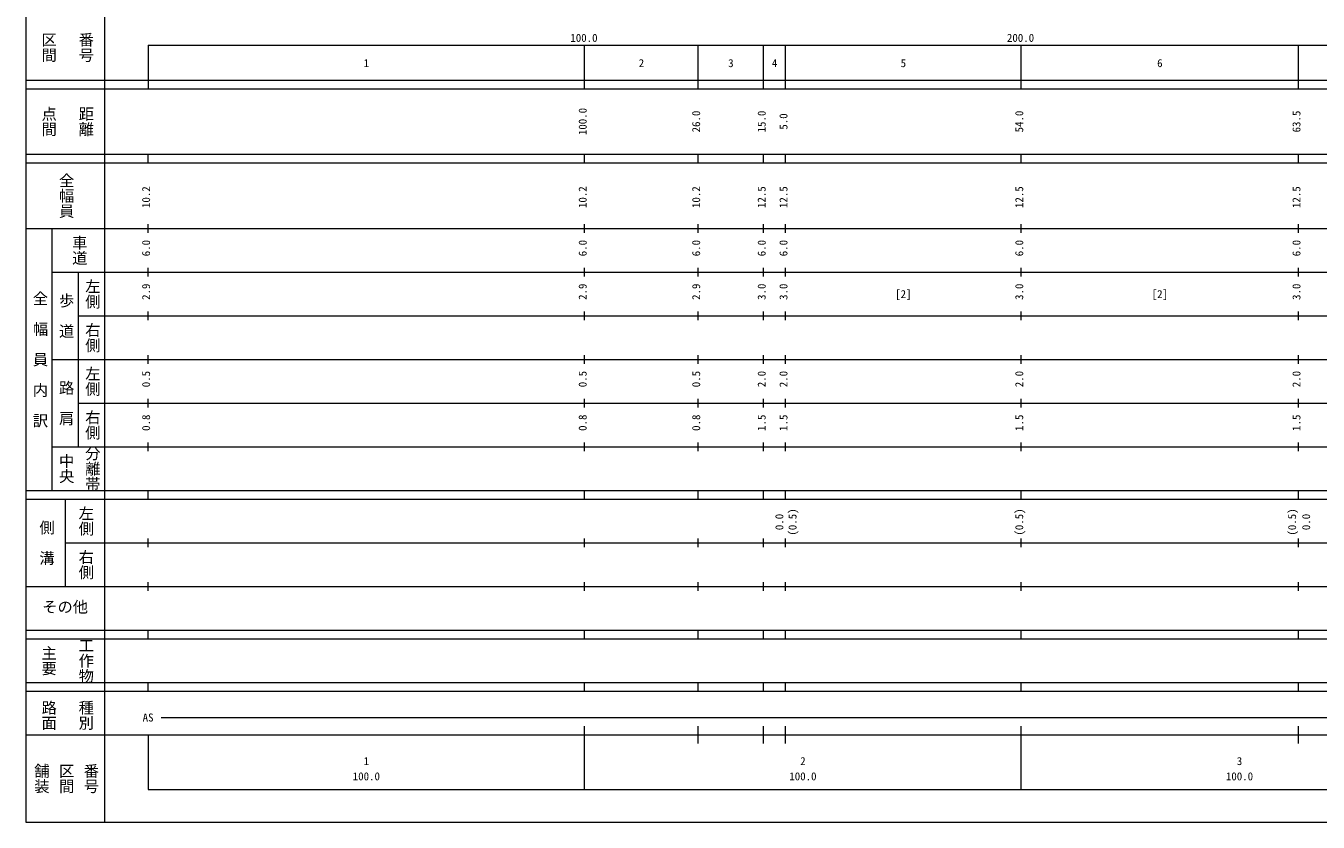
# Model space of a CAD drawing. Units: millimetres on the paper, enlarged 1000 times. Extents: x 20499 to 660499, y -46940 to 313060.
# Drawn here: x 20499 to 316508, y -46940 to 135469 of the extents above; entities that cross this region are included whole.
import ezdxf
from ezdxf.enums import TextEntityAlignment as Align

# ---------------------------------------------------------------- set-up
doc = ezdxf.new("R2010")
doc.units = ezdxf.units.MM
doc.header["$LTSCALE"] = 1000
doc.layers.add('M-TTL', color=2, linetype='Continuous', lineweight=13)
doc.layers.add('M-TTL-BAND', color=7, linetype='Continuous', lineweight=13)
doc.styles.add('@ＭＳ ゴシック', font='')
doc.styles.add('ＭＳ ゴシック', font='')
doc.styles.get('@ＭＳ ゴシック').set_extended_font_data('@MS Gothic')
doc.styles.get('ＭＳ ゴシック').set_extended_font_data('MS Gothic')

msp = doc.modelspace()

# ---------------------------------------------------------------- linework, layer by layer
at = {"layer": 'M-TTL'}
for p, q in [((20499, 313060), (20499, -46940)), ((20499, -46940), (660499, -46940))]:
    msp.add_line(p, q, dxfattribs=at)
at = {"layer": 'M-TTL-BAND'}
for p, q in [((38499, 303060), (38499, -46940)), ((48499, 131060), (559499, 131060)), ((48499, 131060), (48499, 121060)), ((148499, 121060), (148499, 131060)), ((174499, 121060), (174499, 131060)), ((189499, 121060), (189499, 131060)), ((194499, 121060), (194499, 131060)), ((248499, 121060), (248499, 131060)), ((311999, 121060), (311999, 131060)), ((20499, 123060), (559499, 123060)), ((20499, 121060), (559499, 121060)), ((20499, 106060), (559499, 106060)), ((20499, 104060), (559499, 104060)), ((48499, 104060), (48499, 106060)), ((148499, 104060), (148499, 106060)), ((174499, 104060), (174499, 106060)), ((189499, 104060), (189499, 106060)), ((194499, 104060), (194499, 106060)), ((248499, 104060), (248499, 106060)), ((311999, 104060), (311999, 106060)), ((20499, 89060), (559499, 89060)), ((26499, 29060), (26499, 89060)), ((48499, 88060), (48499, 90060)), ((148499, 88060), (148499, 90060)), ((174499, 88060), (174499, 90060)), ((189499, 88060), (189499, 90060)), ((194499, 88060), (194499, 90060)), ((248499, 88060), (248499, 90060)), ((311999, 88060), (311999, 90060)), ((48499, 78060), (48499, 80060)), ((148499, 78060), (148499, 80060)), ((174499, 78060), (174499, 80060)), ((189499, 78060), (189499, 80060)), ((194499, 78060), (194499, 80060)), ((248499, 78060), (248499, 80060)), ((311999, 78060), (311999, 80060)), ((26499, 79060), (559499, 79060)), ((32499, 79060), (32499, 39060)), ((32499, 69060), (559499, 69060)), ((48499, 68060), (48499, 70060)), ((148499, 68060), (148499, 70060)), ((174499, 68060), (174499, 70060)), ((189499, 68060), (189499, 70060)), ((194499, 68060), (194499, 70060)), ((248499, 68060), (248499, 70060)), ((311999, 68060), (311999, 70060)), ((48499, 58060), (48499, 60060)), ((148499, 58060), (148499, 60060)), ((174499, 58060), (174499, 60060)), ((189499, 58060), (189499, 60060)), ((194499, 58060), (194499, 60060)), ((248499, 58060), (248499, 60060)), ((311999, 58060), (311999, 60060)), ((26499, 59060), (559499, 59060)), ((32499, 49060), (559499, 49060)), ((48499, 48060), (48499, 50060)), ((148499, 48060), (148499, 50060)), ((174499, 48060), (174499, 50060)), ((189499, 48060), (189499, 50060)), ((194499, 48060), (194499, 50060)), ((248499, 48060), (248499, 50060)), ((311999, 48060), (311999, 50060)), ((26499, 39060), (559499, 39060)), ((48499, 38060), (48499, 40060)), ((148499, 38060), (148499, 40060)), ((174499, 38060), (174499, 40060)), ((189499, 38060), (189499, 40060)), ((194499, 38060), (194499, 40060)), ((248499, 38060), (248499, 40060)), ((311999, 38060), (311999, 40060)), ((20499, 29060), (559499, 29060)), ((20499, 27060), (559499, 27060)), ((29499, 27060), (29499, 7060)), ((48499, 27060), (48499, 29060)), ((148499, 27060), (148499, 29060)), ((174499, 27060), (174499, 29060)), ((189499, 27060), (189499, 29060)), ((194499, 27060), (194499, 29060)), ((248499, 27060), (248499, 29060)), ((311999, 27060), (311999, 29060)), ((48499, 16060), (48499, 18060)), ((148499, 16060), (148499, 18060)), ((174499, 16060), (174499, 18060)), ((189499, 16060), (189499, 18060)), ((194499, 16060), (194499, 18060)), ((248499, 16060), (248499, 18060)), ((311999, 16060), (311999, 18060)), ((29499, 17060), (559499, 17060)), ((20499, 7060), (559499, 7060)), ((48499, 6060), (48499, 8060)), ((148499, 6060), (148499, 8060)), ((174499, 6060), (174499, 8060)), ((189499, 6060), (189499, 8060)), ((194499, 6060), (194499, 8060)), ((248499, 6060), (248499, 8060)), ((311999, 6060), (311999, 8060)), ((20499, -2940), (559499, -2940)), ((48499, -4940), (48499, -2940)), ((148499, -4940), (148499, -2940)), ((174499, -4940), (174499, -2940)), ((189499, -4940), (189499, -2940)), ((194499, -4940), (194499, -2940)), ((248499, -4940), (248499, -2940)), ((311999, -4940), (311999, -2940)), ((20499, -4940), (559499, -4940)), ((20499, -14940), (559499, -14940)), ((20499, -16940), (559499, -16940)), ((48499, -16940), (48499, -14940)), ((148499, -16940), (148499, -14940)), ((174499, -16940), (174499, -14940)), ((189499, -16940), (189499, -14940)), ((194499, -16940), (194499, -14940)), ((248499, -16940), (248499, -14940)), ((311999, -16940), (311999, -14940)), ((51499, -22940), (548499, -22940)), ((148499, -39440), (148499, -24940)), ((174499, -28940), (174499, -24940)), ((189499, -28940), (189499, -24940)), ((194499, -28940), (194499, -24940)), ((248499, -39440), (248499, -24940)), ((311999, -28940), (311999, -24940)), ((20499, -26940), (559499, -26940)), ((48499, -26940), (48499, -39440)), ((48499, -39440), (559499, -39440))]:
    msp.add_line(p, q, dxfattribs=at)

# ---------------------------------------------------------------- texts
for s, height, rotation, style, p in [('区間', 2566, 270, '@ＭＳ ゴシック', (23749, 134060)), ('番号', 2566, 270, '@ＭＳ ゴシック', (32249, 134060)), ('点間', 2566, 270, '@ＭＳ ゴシック', (23749, 117060)), ('距離', 2566, 270, '@ＭＳ ゴシック', (32249, 117060)), ('100.0', 1833, 90, 'ＭＳ ゴシック', (149499, 110435)), ('26.0', 1833, 90, 'ＭＳ ゴシック', (175499, 111060)), ('15.0', 1833, 90, 'ＭＳ ゴシック', (190499, 111060)), ('54.0', 1833, 90, 'ＭＳ ゴシック', (249499, 111060)), ('63.5', 1833, 90, 'ＭＳ ゴシック', (312999, 111060)), ('5.0', 1833, 90, 'ＭＳ ゴシック', (195499, 111685)), ('全幅員', 2566, 270, '@ＭＳ ゴシック', (27749, 101810)), ('10.2', 1833, 90, 'ＭＳ ゴシック', (49499, 93734)), ('10.2', 1833, 90, 'ＭＳ ゴシック', (149499, 93734)), ('10.2', 1833, 90, 'ＭＳ ゴシック', (175499, 93734)), ('12.5', 1833, 90, 'ＭＳ ゴシック', (190499, 93734)), ('12.5', 1833, 90, 'ＭＳ ゴシック', (195499, 93734)), ('12.5', 1833, 90, 'ＭＳ ゴシック', (249499, 93734)), ('12.5', 1833, 90, 'ＭＳ ゴシック', (312999, 93734)), ('車道', 2566, 270, '@ＭＳ ゴシック', (30749, 87560)), ('6.0', 1833, 90, 'ＭＳ ゴシック', (49499, 82685)), ('6.0', 1833, 90, 'ＭＳ ゴシック', (149499, 82685)), ('6.0', 1833, 90, 'ＭＳ ゴシック', (175499, 82685)), ('6.0', 1833, 90, 'ＭＳ ゴシック', (190499, 82685)), ('6.0', 1833, 90, 'ＭＳ ゴシック', (195499, 82685)), ('6.0', 1833, 90, 'ＭＳ ゴシック', (249499, 82685)), ('6.0', 1833, 90, 'ＭＳ ゴシック', (312999, 82685)), ('左側', 2566, 270, '@ＭＳ ゴシック', (33749, 77560)), ('全\u3000幅\u3000員\u3000内\u3000訳', 2566, 270, '@ＭＳ ゴシック', (21749, 74810)), ('歩\u3000道', 2566, 270, '@ＭＳ ゴシック', (27749, 74310)), ('2.9', 1833, 90, 'ＭＳ ゴシック', (49499, 72685)), ('2.9', 1833, 90, 'ＭＳ ゴシック', (149499, 72685)), ('2.9', 1833, 90, 'ＭＳ ゴシック', (175499, 72685)), ('3.0', 1833, 90, 'ＭＳ ゴシック', (190499, 72685)), ('3.0', 1833, 90, 'ＭＳ ゴシック', (195499, 72685)), ('3.0', 1833, 90, 'ＭＳ ゴシック', (249499, 72685)), ('3.0', 1833, 90, 'ＭＳ ゴシック', (312999, 72685)), ('右側', 2566, 270, '@ＭＳ ゴシック', (33749, 67560)), ('左側', 2566, 270, '@ＭＳ ゴシック', (33749, 57560)), ('0.5', 1833, 90, 'ＭＳ ゴシック', (49499, 52685)), ('0.5', 1833, 90, 'ＭＳ ゴシック', (149499, 52685)), ('0.5', 1833, 90, 'ＭＳ ゴシック', (175499, 52685)), ('2.0', 1833, 90, 'ＭＳ ゴシック', (190499, 52685)), ('2.0', 1833, 90, 'ＭＳ ゴシック', (195499, 52685)), ('2.0', 1833, 90, 'ＭＳ ゴシック', (249499, 52685)), ('2.0', 1833, 90, 'ＭＳ ゴシック', (312999, 52685)), ('路\u3000肩', 2566, 270, '@ＭＳ ゴシック', (27749, 54310)), ('右側', 2566, 270, '@ＭＳ ゴシック', (33749, 47560)), ('0.8', 1833, 90, 'ＭＳ ゴシック', (49499, 42685)), ('0.8', 1833, 90, 'ＭＳ ゴシック', (149499, 42685)), ('0.8', 1833, 90, 'ＭＳ ゴシック', (175499, 42685)), ('1.5', 1833, 90, 'ＭＳ ゴシック', (190499, 42685)), ('1.5', 1833, 90, 'ＭＳ ゴシック', (195499, 42685)), ('1.5', 1833, 90, 'ＭＳ ゴシック', (249499, 42685)), ('1.5', 1833, 90, 'ＭＳ ゴシック', (312999, 42685)), ('分離帯', 2566, 270, '@ＭＳ ゴシック', (33749, 39310)), ('中央', 2566, 270, '@ＭＳ ゴシック', (27749, 37560)), ('左側', 2566, 270, '@ＭＳ ゴシック', (32249, 25560)), ('(0.5)', 1833, 90, 'ＭＳ ゴシック', (197570, 18699)), ('(0.5)', 1833, 90, 'ＭＳ ゴシック', (249499, 18699)), ('(0.5)', 1833, 90, 'ＭＳ ゴシック', (311999, 18699)), ('側\u3000溝', 2566, 270, '@ＭＳ ゴシック', (23249, 22310)), ('0.0', 1833, 90, 'ＭＳ ゴシック', (194546, 19949)), ('0.0', 1833, 90, 'ＭＳ ゴシック', (315216, 19949)), ('右側', 2566, 270, '@ＭＳ ゴシック', (32249, 15560)), ('工作物', 2566, 270, '@ＭＳ ゴシック', (32249, -4690)), ('主要', 2566, 270, '@ＭＳ ゴシック', (23749, -6440)), ('路面', 2566, 270, '@ＭＳ ゴシック', (23749, -18940)), ('種別', 2566, 270, '@ＭＳ ゴシック', (32249, -18940)), ('舗装', 2566, 270, '@ＭＳ ゴシック', (22082, -33440)), ('区間', 2566, 270, '@ＭＳ ゴシック', (27749, -33440)), ('番号', 2566, 270, '@ＭＳ ゴシック', (33416, -33440))]:
    msp.add_text(s, height=height, rotation=rotation, dxfattribs=dict(at, style=style)).set_placement(p, align=Align.BOTTOM_LEFT)
at = {"layer": 'M-TTL-BAND', "style": 'ＭＳ ゴシック'}
for s, height, p in [('100.0', 1833, (145218, 131254)), ('200.0', 1833, (245218, 131254)), ('1', 1833, (97874, 125465)), ('2', 1833, (160874, 125465)), ('3', 1833, (181374, 125465)), ('4', 1833, (191374, 125465)), ('5', 1833, (220874, 125465)), ('6', 1833, (279624, 125465)), ('[2]', 1833, (219624, 72560)), ('[2]', 1833, (278374, 72560)), ('その他', 2566, (24249, 310)), ('AS', 1833, (47249, -24440)), ('1', 1833, (97874, -34417)), ('2', 1833, (197874, -34417)), ('3', 1833, (297874, -34417)), ('100.0', 1833, (95374, -37907)), ('100.0', 1833, (195374, -37907)), ('100.0', 1833, (295374, -37907))]:
    msp.add_text(s, height=height, dxfattribs=at).set_placement(p, align=Align.BOTTOM_LEFT)

doc.saveas('drawing.dxf')
